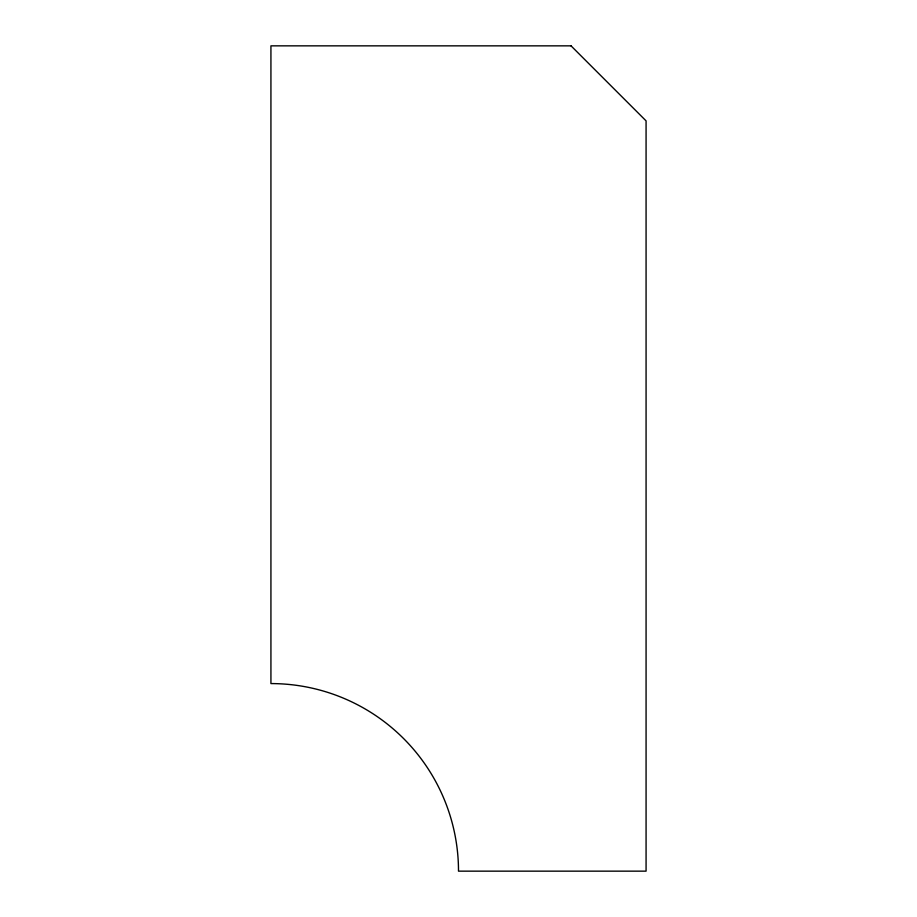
<?xml version="1.0" encoding="UTF-8"?>
<svg xmlns="http://www.w3.org/2000/svg" width="917" height="917" viewBox="0 0 917 917"><rect width="100%" height="100%" fill="white"/><g stroke="black" fill="none" stroke-linecap="round" stroke-linejoin="round"><path stroke-width="1.38" d="M571.039 45.85L270.928 45.85L270.928 683.578A187.572 187.572 0 0 1 458.5 871.15L646.072 871.15L646.072 120.872L571.039 45.85"/></g></svg>
